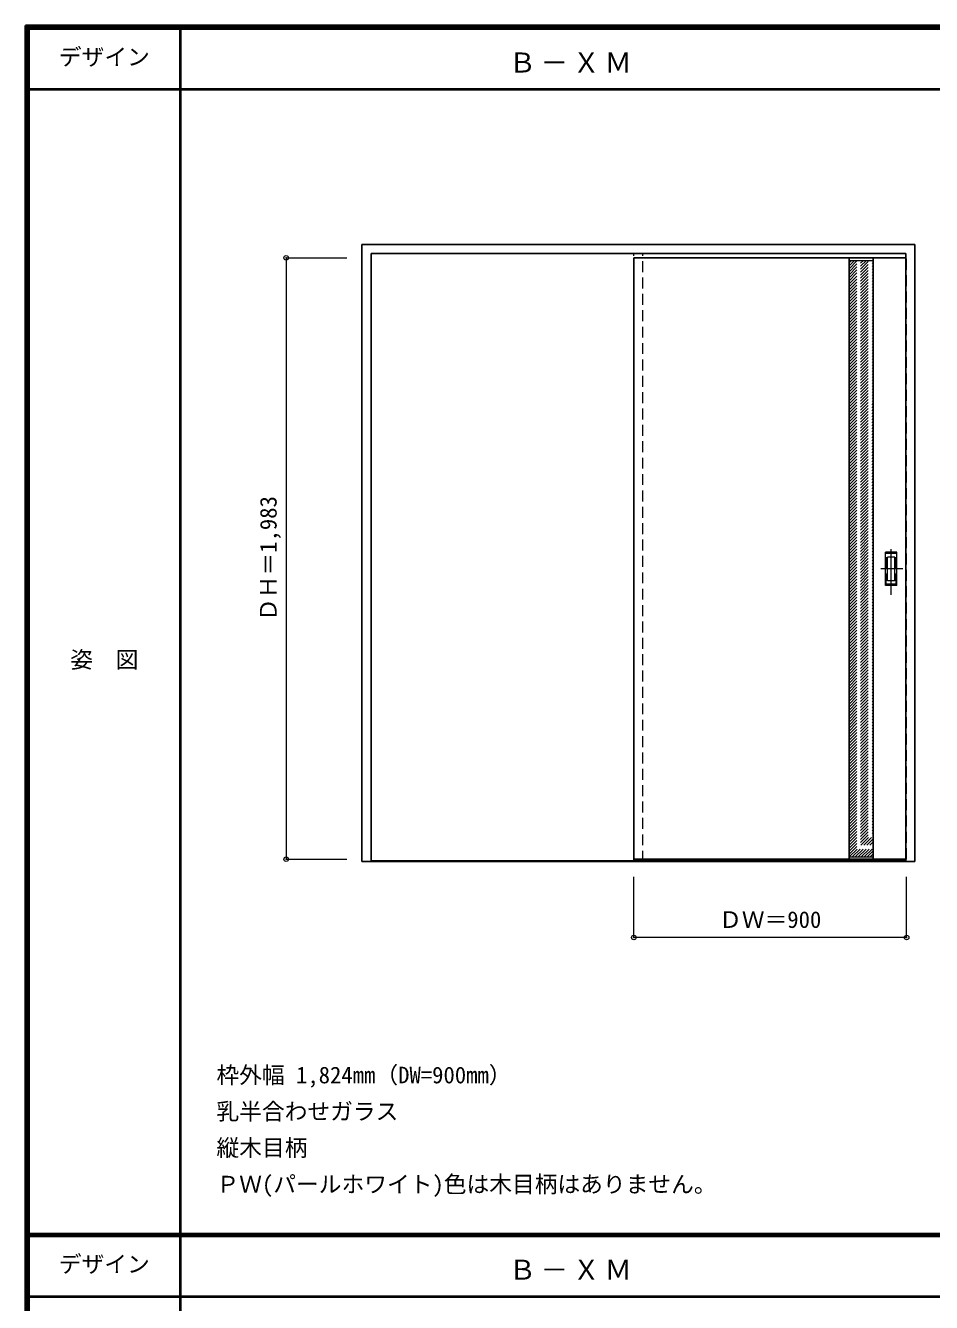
# Model space of a CAD drawing. Units: millimetres, scale not verified. Extents: x -6000 to 5700, y -4307 to 4175.
# Drawn here: x -6000 to -3011, y -36 to 4175 of the extents above; entities that cross this region are included whole.
import ezdxf
from ezdxf.enums import TextEntityAlignment as Align

# ---------------------------------------------------------------- set-up
doc = ezdxf.new("R2010")
doc.units = ezdxf.units.MM
doc.header["$LTSCALE"] = 30
doc.header["$PDMODE"] = 32
doc.header["$PDSIZE"] = 15
doc.linetypes.add('CHAIN1', pattern=[8, 5, -1, 1, -1])
doc.linetypes.add('DASHED1', pattern=[1.8, 1.2, -0.6])
for name, color, linetype, lineweight in [('0-2_扉', 4, 'DASHED1', 9), ('0-3_仕上げ', 3, 'Continuous', 25), ('0-4_枠', 3, 'Continuous', 25), ('0-6_引手', 7, 'Continuous', 18), ('0-A_文字', 7, 'Continuous', 18), ('0-B_寸法', 7, 'Continuous', 9), ('0-C_ハッチ', 4, 'DASHED1', 9), ('F-1_枠', 6, 'Continuous', 40), ('F-A_文字', 7, 'Continuous', 18)]:
    doc.layers.add(name, color=color, linetype=linetype, lineweight=lineweight)
doc.styles.add('ＭＳ ゴシック', font='')
doc.styles.get('ＭＳ ゴシック').set_extended_font_data('MS Gothic')

msp = doc.modelspace()

# ---------------------------------------------------------------- linework, layer by layer
at = {"layer": '0-2_扉'}
for p, q in [((-3993, 3409), (-3993, 3405)), ((-3096, 3409), (-3093, 3409)), ((-3093, 1426), (-3093, 3409)), ((-3096, 1426), (-3093, 1426))]:
    msp.add_line(p, q, dxfattribs=at)
at = {"layer": '0-2_扉', "color": 3, "linetype": 'Continuous', "lineweight": 25}
for p, q in [((-3096, 3409), (-3993, 3409)), ((-3993, 3409), (-3993, 1426)), ((-3096, 1426), (-3993, 1426))]:
    msp.add_line(p, q, dxfattribs=at)
at = {"layer": '0-3_仕上げ'}
for p, q in [((-3283, 1425.78), (-3283, 3408.78)), ((-3203, 1425.78), (-3203, 3408.78))]:
    msp.add_line(p, q, dxfattribs=at)
at = {"layer": '0-3_仕上げ', "color": 7, "lineweight": 18}
for p, q in [((-3283, 3400.78), (-3203, 3400.78)), ((-3283, 1433.78), (-3203, 1433.78))]:
    msp.add_line(p, q, dxfattribs=at)
at = {"layer": '0-4_枠'}
for p, q in [((-4890, 1418), (-4890, 3453)), ((-4890, 3453), (-3066, 3453)), ((-3066, 1418), (-3066, 3453)), ((-4860, 3423), (-3096, 3423)), ((-3096, 1418), (-3096, 3423)), ((-3096, 1421), (-4860, 1421)), ((-3096, 1418), (-4860, 1418)), ((-3096, 1418), (-3066, 1418))]:
    msp.add_line(p, q, dxfattribs=at)
at = {"layer": '0-4_枠', "color": 4, "linetype": 'DASHED1', "lineweight": 9}
for p, q in [((-3993, 1418), (-3993, 3423)), ((-3963, 1418), (-3963, 3423)), ((-3993, 1418), (-3963, 1418))]:
    msp.add_line(p, q, dxfattribs=at)
at = {"layer": '0-4_枠'}
msp.add_lwpolyline([(-4890, 1418), (-4860, 1418), (-4860, 3423)], dxfattribs=at)
at = {"layer": '0-6_引手', "linetype": 'CHAIN1'}
for p, q in [((-3144, 2298.27), (-3144, 2469.12)), ((-3105.93, 2383.5), (-3178.44, 2383.5))]:
    msp.add_line(p, q, dxfattribs=at)
at = {"layer": '0-6_引手'}
for p, q in [((-3125, 2438.5), (-3163, 2438.5)), ((-3163, 2328.5), (-3163, 2438.5)), ((-3131.5, 2422.5), (-3156.5, 2422.5)), ((-3156.5, 2344.5), (-3156.5, 2422.5)), ((-3131.5, 2344.5), (-3131.5, 2422.5)), ((-3125, 2328.5), (-3125, 2438.5)), ((-3125, 2328.5), (-3163, 2328.5)), ((-3131.5, 2344.5), (-3156.5, 2344.5))]:
    msp.add_line(p, q, dxfattribs=at)
at = {"layer": '0-6_引手', "linetype": 'DASHED1'}
for p, q in [((-3160, 2332.5), (-3160, 2434.5)), ((-3128, 2332.5), (-3160, 2332.5))]:
    msp.add_line(p, q, dxfattribs=at)
msp.add_lwpolyline([(-3128, 2332.5), (-3128, 2434.5), (-3160, 2434.5)], dxfattribs=at)
at = {"layer": '0-B_寸法', "color": 4}
for p, q in [((-5140, 3409), (-5140, 1426)), ((-5140, 3409), (-4940, 3409)), ((-5140, 1426), (-4940, 1426)), ((-3993, 1168), (-3993, 1368)), ((-3093, 1168), (-3093, 1368)), ((-3093, 1168), (-3993, 1168))]:
    msp.add_line(p, q, dxfattribs=at)
at = {"layer": '0-B_寸法'}
for p in [(-5140, 3409), (-5140, 1426), (-3993, 1168), (-3093, 1168)]:
    msp.add_point(p, dxfattribs=at)
at = {"layer": '0-C_ハッチ'}
for p, q in [((-3283, 3323.67), (-3205.89, 3400.78)), ((-3283, 3333.57), (-3215.79, 3400.78)), ((-3283, 3343.47), (-3225.69, 3400.78)), ((-3283, 3353.37), (-3235.59, 3400.78)), ((-3283, 3363.27), (-3245.49, 3400.78)), ((-3283, 3373.17), (-3255.39, 3400.78)), ((-3283, 3383.07), (-3265.29, 3400.78)), ((-3283, 3392.97), (-3275.19, 3400.78)), ((-3283, 3313.77), (-3203, 3393.77)), ((-3283, 3303.88), (-3203, 3383.88)), ((-3283, 3293.98), (-3203, 3373.98)), ((-3283, 3284.08), (-3203, 3364.08)), ((-3283, 3274.18), (-3203, 3354.18)), ((-3283, 3264.28), (-3203, 3344.28)), ((-3283, 3254.38), (-3203, 3334.38)), ((-3283, 3244.48), (-3203, 3324.48)), ((-3283, 3234.58), (-3203, 3314.58)), ((-3283, 3224.68), (-3203, 3304.68)), ((-3283, 3214.78), (-3203, 3294.78)), ((-3283, 3204.88), (-3203, 3284.88)), ((-3283, 3194.98), (-3203, 3274.98)), ((-3283, 3185.08), (-3203, 3265.08)), ((-3283, 3175.18), (-3203, 3255.18)), ((-3283, 3165.28), (-3203, 3245.28)), ((-3283, 3155.38), (-3203, 3235.38)), ((-3283, 3145.48), (-3203, 3225.48)), ((-3283, 3135.58), (-3203, 3215.58)), ((-3283, 3125.68), (-3203, 3205.68)), ((-3283, 3115.78), (-3203, 3195.78)), ((-3283, 3105.89), (-3203, 3185.89)), ((-3283, 3095.99), (-3203, 3175.99)), ((-3283, 3086.09), (-3203, 3166.09)), ((-3283, 3076.19), (-3203, 3156.19)), ((-3283, 3066.29), (-3203, 3146.29)), ((-3283, 3056.39), (-3203, 3136.39)), ((-3283, 3046.49), (-3203, 3126.49)), ((-3283, 3036.59), (-3203, 3116.59)), ((-3283, 3026.69), (-3203, 3106.69)), ((-3283, 3016.79), (-3203, 3096.79)), ((-3283, 3006.89), (-3203, 3086.89)), ((-3283, 2996.99), (-3203, 3076.99)), ((-3283, 2987.09), (-3203, 3067.09)), ((-3283, 2977.19), (-3203, 3057.19)), ((-3283, 2967.29), (-3203, 3047.29)), ((-3283, 2957.39), (-3203, 3037.39)), ((-3283, 2947.49), (-3203, 3027.49)), ((-3283, 2937.59), (-3203, 3017.59)), ((-3283, 2927.69), (-3203, 3007.69)), ((-3283, 2917.79), (-3203, 2997.79)), ((-3283, 2907.9), (-3203, 2987.9)), ((-3283, 2898), (-3203, 2978)), ((-3283, 2888.1), (-3203, 2968.1)), ((-3283, 2878.2), (-3203, 2958.2)), ((-3283, 2868.3), (-3203, 2948.3)), ((-3283, 2858.4), (-3203, 2938.4)), ((-3283, 2848.5), (-3203, 2928.5)), ((-3283, 2838.6), (-3203, 2918.6)), ((-3283, 2828.7), (-3203, 2908.7)), ((-3283, 2818.8), (-3203, 2898.8)), ((-3283, 2808.9), (-3203, 2888.9)), ((-3283, 2799), (-3203, 2879)), ((-3283, 2789.1), (-3203, 2869.1)), ((-3283, 2779.2), (-3203, 2859.2)), ((-3283, 2769.3), (-3203, 2849.3)), ((-3283, 2759.4), (-3203, 2839.4)), ((-3283, 2749.5), (-3203, 2829.5)), ((-3283, 2739.6), (-3203, 2819.6)), ((-3283, 2729.7), (-3203, 2809.7)), ((-3283, 2719.8), (-3203, 2799.8)), ((-3283, 2709.91), (-3203, 2789.91)), ((-3283, 2700.01), (-3203, 2780.01)), ((-3283, 2690.11), (-3203, 2770.11)), ((-3283, 2680.21), (-3203, 2760.21)), ((-3283, 2670.31), (-3203, 2750.31)), ((-3283, 2660.41), (-3203, 2740.41)), ((-3283, 2650.51), (-3203, 2730.51)), ((-3283, 2640.61), (-3203, 2720.61)), ((-3283, 2630.71), (-3203, 2710.71)), ((-3283, 2620.81), (-3203, 2700.81)), ((-3283, 2610.91), (-3203, 2690.91)), ((-3283, 2601.01), (-3203, 2681.01)), ((-3283, 2591.11), (-3203, 2671.11)), ((-3283, 2581.21), (-3203, 2661.21)), ((-3283, 2571.31), (-3203, 2651.31)), ((-3283, 2561.41), (-3203, 2641.41)), ((-3283, 2551.51), (-3203, 2631.51)), ((-3283, 2541.61), (-3203, 2621.61)), ((-3283, 2531.71), (-3203, 2611.71)), ((-3283, 2521.81), (-3203, 2601.81)), ((-3283, 2511.92), (-3203, 2591.92)), ((-3283, 2502.02), (-3203, 2582.02)), ((-3283, 2492.12), (-3203, 2572.12)), ((-3283, 2482.22), (-3203, 2562.22)), ((-3283, 2472.32), (-3203, 2552.32)), ((-3283, 2462.42), (-3203, 2542.42)), ((-3283, 2452.52), (-3203, 2532.52)), ((-3283, 2442.62), (-3203, 2522.62)), ((-3283, 2432.72), (-3203, 2512.72)), ((-3283, 2422.82), (-3203, 2502.82)), ((-3283, 2412.92), (-3203, 2492.92)), ((-3283, 2403.02), (-3203, 2483.02)), ((-3283, 2393.12), (-3203, 2473.12)), ((-3283, 2383.22), (-3203, 2463.22)), ((-3283, 2373.32), (-3203, 2453.32)), ((-3283, 2363.42), (-3203, 2443.42)), ((-3283, 2353.52), (-3203, 2433.52)), ((-3283, 2343.62), (-3203, 2423.62)), ((-3283, 2333.72), (-3203, 2413.72)), ((-3283, 2323.83), (-3203, 2403.83)), ((-3283, 2313.93), (-3203, 2393.93)), ((-3283, 2304.03), (-3203, 2384.03)), ((-3283, 2294.13), (-3203, 2374.13)), ((-3283, 2284.23), (-3203, 2364.23)), ((-3283, 2274.33), (-3203, 2354.33)), ((-3283, 2264.43), (-3203, 2344.43)), ((-3283, 2254.53), (-3203, 2334.53)), ((-3283, 2244.63), (-3203, 2324.63)), ((-3283, 2234.73), (-3203, 2314.73)), ((-3283, 2224.83), (-3203, 2304.83)), ((-3283, 2214.93), (-3203, 2294.93)), ((-3283, 2205.03), (-3203, 2285.03)), ((-3283, 2195.13), (-3203, 2275.13)), ((-3283, 2185.23), (-3203, 2265.23)), ((-3283, 2175.33), (-3203, 2255.33)), ((-3283, 2165.43), (-3203, 2245.43)), ((-3283, 2155.53), (-3203, 2235.53)), ((-3283, 2145.63), (-3203, 2225.63)), ((-3283, 2135.73), (-3203, 2215.73)), ((-3283, 2125.84), (-3203, 2205.84)), ((-3283, 2115.94), (-3203, 2195.94)), ((-3283, 2106.04), (-3203, 2186.04)), ((-3283, 2096.14), (-3203, 2176.14)), ((-3283, 2086.24), (-3203, 2166.24)), ((-3283, 2076.34), (-3203, 2156.34)), ((-3283, 2066.44), (-3203, 2146.44)), ((-3283, 2056.54), (-3203, 2136.54)), ((-3283, 2046.64), (-3203, 2126.64)), ((-3283, 2036.74), (-3203, 2116.74)), ((-3283, 2026.84), (-3203, 2106.84)), ((-3283, 2016.94), (-3203, 2096.94)), ((-3283, 2007.04), (-3203, 2087.04)), ((-3283, 1997.14), (-3203, 2077.14)), ((-3283, 1987.24), (-3203, 2067.24)), ((-3283, 1977.34), (-3203, 2057.34)), ((-3283, 1967.44), (-3203, 2047.44)), ((-3283, 1957.54), (-3203, 2037.54)), ((-3283, 1947.64), (-3203, 2027.64)), ((-3283, 1937.74), (-3203, 2017.74)), ((-3283, 1927.85), (-3203, 2007.85)), ((-3283, 1917.95), (-3203, 1997.95)), ((-3283, 1908.05), (-3203, 1988.05)), ((-3283, 1898.15), (-3203, 1978.15)), ((-3283, 1888.25), (-3203, 1968.25)), ((-3283, 1878.35), (-3203, 1958.35)), ((-3283, 1868.45), (-3203, 1948.45)), ((-3283, 1858.55), (-3203, 1938.55)), ((-3283, 1848.65), (-3203, 1928.65)), ((-3283, 1838.75), (-3203, 1918.75)), ((-3283, 1828.85), (-3203, 1908.85)), ((-3283, 1818.95), (-3203, 1898.95)), ((-3283, 1809.05), (-3203, 1889.05)), ((-3283, 1799.15), (-3203, 1879.15)), ((-3283, 1789.25), (-3203, 1869.25)), ((-3283, 1779.35), (-3203, 1859.35)), ((-3283, 1769.45), (-3203, 1849.45)), ((-3283, 1759.55), (-3203, 1839.55)), ((-3283, 1749.65), (-3203, 1829.65)), ((-3283, 1739.75), (-3203, 1819.75)), ((-3283, 1729.86), (-3203, 1809.86)), ((-3283, 1719.96), (-3203, 1799.96)), ((-3283, 1710.06), (-3203, 1790.06)), ((-3283, 1700.16), (-3203, 1780.16)), ((-3283, 1690.26), (-3203, 1770.26)), ((-3283, 1680.36), (-3203, 1760.36)), ((-3283, 1670.46), (-3203, 1750.46)), ((-3283, 1660.56), (-3203, 1740.56)), ((-3283, 1650.66), (-3203, 1730.66)), ((-3283, 1640.76), (-3203, 1720.76)), ((-3283, 1630.86), (-3203, 1710.86)), ((-3283, 1620.96), (-3203, 1700.96)), ((-3283, 1611.06), (-3203, 1691.06)), ((-3283, 1601.16), (-3203, 1681.16)), ((-3283, 1591.26), (-3203, 1671.26)), ((-3283, 1581.36), (-3203, 1661.36)), ((-3283, 1571.46), (-3203, 1651.46)), ((-3283, 1561.56), (-3203, 1641.56)), ((-3283, 1551.66), (-3203, 1631.66)), ((-3283, 1541.76), (-3203, 1621.76)), ((-3283, 1531.87), (-3203, 1611.87)), ((-3283, 1521.97), (-3203, 1601.97)), ((-3283, 1512.07), (-3203, 1592.07)), ((-3283, 1502.17), (-3203, 1582.17)), ((-3283, 1492.27), (-3203, 1572.27)), ((-3283, 1482.37), (-3203, 1562.37)), ((-3283, 1472.47), (-3203, 1552.47)), ((-3283, 1462.57), (-3203, 1542.57)), ((-3283, 1452.67), (-3203, 1532.67)), ((-3283, 1442.77), (-3203, 1522.77)), ((-3282.09, 1433.78), (-3203, 1512.87)), ((-3272.19, 1433.78), (-3203, 1502.97)), ((-3262.29, 1433.78), (-3203, 1493.07)), ((-3252.39, 1433.78), (-3203, 1483.17)), ((-3242.49, 1433.78), (-3203, 1473.27)), ((-3232.59, 1433.78), (-3203, 1463.37)), ((-3222.69, 1433.78), (-3203, 1453.47)), ((-3212.79, 1433.78), (-3203, 1443.57))]:
    msp.add_line(p, q, dxfattribs=at)
at = {"layer": 'F-1_枠'}
for p, q in [((-6000, 4175), (5700, 4175)), ((-6000, 4175), (-6000, -4205)), ((-6000, 4170), (5700, 4170)), ((-5995, 4175), (-5995, -4205)), ((-5990, 4175), (-5990, -4205)), ((-5490, 4175), (-5490, -3790)), ((-6000, 4165), (5700, 4165)), ((-6000, 3965), (5700, 3965)), ((-6000, 190.5), (5700, 190.5)), ((-6000, 187.5), (5700, 187.5)), ((-6000, 184.5), (5700, 184.5)), ((-6000, -15.5), (5700, -15.5))]:
    msp.add_line(p, q, dxfattribs=at)

# ---------------------------------------------------------------- texts
at = {"layer": '0-A_文字', "style": 'ＭＳ ゴシック'}
for s, p in [('枠外幅 1,824mm（DW=900mm）', (-5370, 670.5)), ('乳半合わせガラス', (-5370, 550.5)), ('縦木目柄', (-5370, 430.5)), ('ＰＷ(パールホワイト)色は木目柄はありません。', (-5370, 310.5))]:
    msp.add_text(s, height=54.99, dxfattribs=at).set_placement(p, align=Align.BOTTOM_LEFT)
at = {"layer": '0-A_文字', "char_height": 65.98, "attachment_point": 7, "style": 'ＭＳ ゴシック'}
for insert in [(-4405.5, 4020), (-4405.5, 39.5)]:
    msp.add_mtext('\\T1.17;Ｂ－ＸＭ', dxfattribs=dict(at, insert=insert))
at = {"layer": '0-B_寸法', "style": 'ＭＳ ゴシック'}
msp.add_text('ＤＨ＝1,983', height=54.99, rotation=90, dxfattribs=at).set_placement((-5155, 2211.25), align=Align.BOTTOM_LEFT)
msp.add_text('ＤＷ＝900', height=54.99, dxfattribs=at).set_placement((-3711.75, 1183), align=Align.BOTTOM_LEFT)
at = {"layer": 'F-A_文字', "style": 'ＭＳ ゴシック'}
for s, p in [('デザイン', (-5890, 4027.5)), ('姿\u3000図', (-5852.5, 2040.25)), ('デザイン', (-5890, 47))]:
    msp.add_text(s, height=54.99, dxfattribs=at).set_placement(p, align=Align.BOTTOM_LEFT)

doc.saveas('drawing.dxf')
